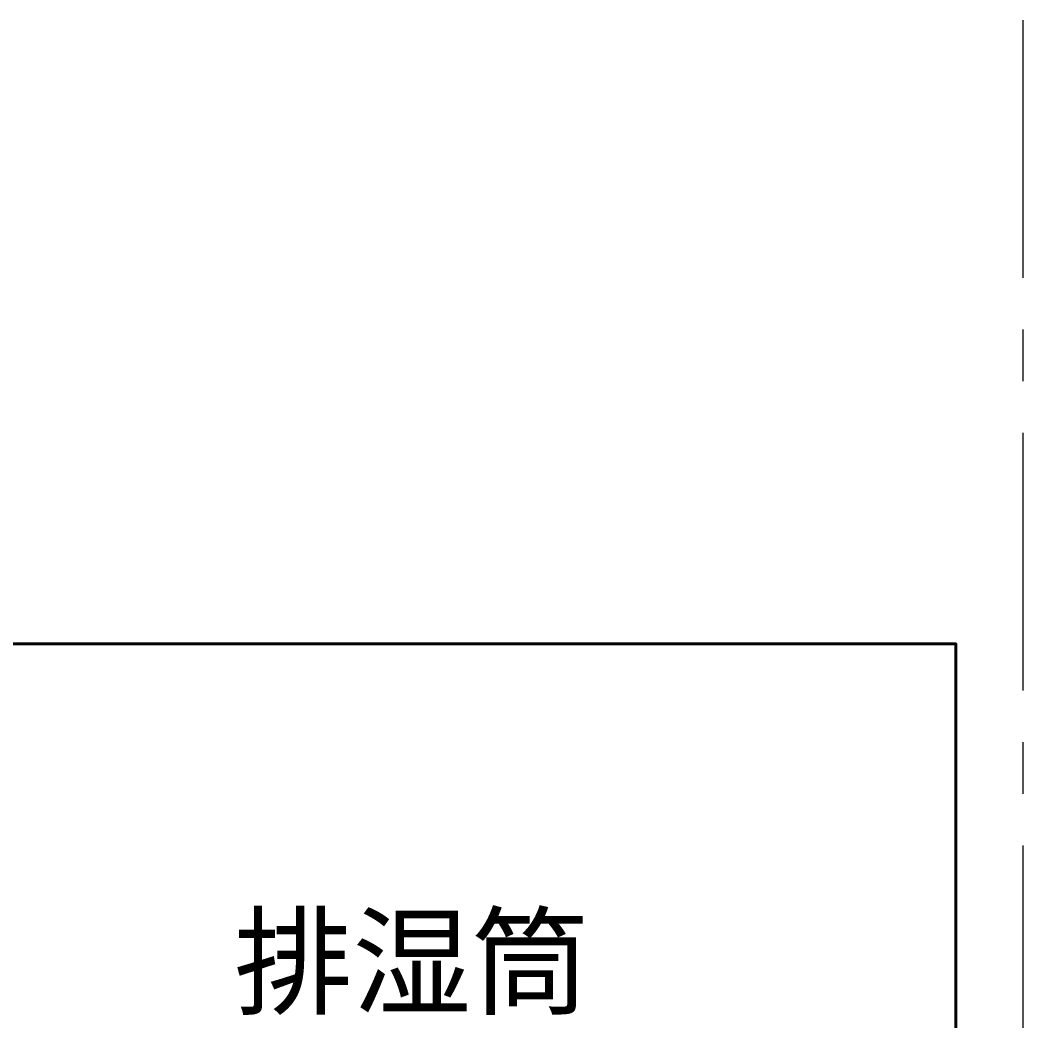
# Model space of a CAD drawing. Units: millimetres at full size, sheet at 1:50. Extents: x -31113 to 29332, y -20209 to 31249.
# Drawn here: x -6774 to -5801, y 938 to 1908 of the extents above; entities that cross this region are included whole.
import ezdxf
from ezdxf.enums import TextEntityAlignment as Align

# ---------------------------------------------------------------- set-up
doc = ezdxf.new("R2010")
doc.units = ezdxf.units.MM
doc.header["$LTSCALE"] = 50
doc.linetypes.add('CHAIN1', pattern=[8, 5, -1, 1, -1])
for name, color, linetype, lineweight in [('B-1_通り芯・通り番号', 1, 'CHAIN1', 18), ('B-3_仕上線(黄)', 3, 'Continuous', 40), ('B-A_文字', 7, 'Continuous', 25)]:
    doc.layers.add(name, color=color, linetype=linetype, lineweight=lineweight)
doc.styles.add('ＭＳ ゴシック', font='')
doc.styles.get('ＭＳ ゴシック').set_extended_font_data('MS Gothic')

msp = doc.modelspace()

# ---------------------------------------------------------------- linework, layer by layer
at = {"layer": 'B-1_通り芯・通り番号'}
msp.add_line((-5801.22, 1908.04), (-5801.22, -1846.71), dxfattribs=at)
msp.add_line((-5801.22, 1908.04), (-5801.22, -1846.71), dxfattribs=at)
at = {"layer": 'B-3_仕上線(黄)'}
msp.add_line((-5866.22, 1303.29), (-5866.22, -1096.71), dxfattribs=at)
msp.add_lwpolyline([(-8466.22, 1303.29), (-5866.22, 1303.29), (-5866.22, -1066.71)], dxfattribs=at)

# ---------------------------------------------------------------- texts
at = {"layer": 'B-A_文字', "style": 'ＭＳ ゴシック'}
msp.add_text('排湿筒', height=84.31, dxfattribs=at).set_placement((-6566.28, 927.7), align=Align.BOTTOM_LEFT)

doc.saveas('drawing.dxf')
